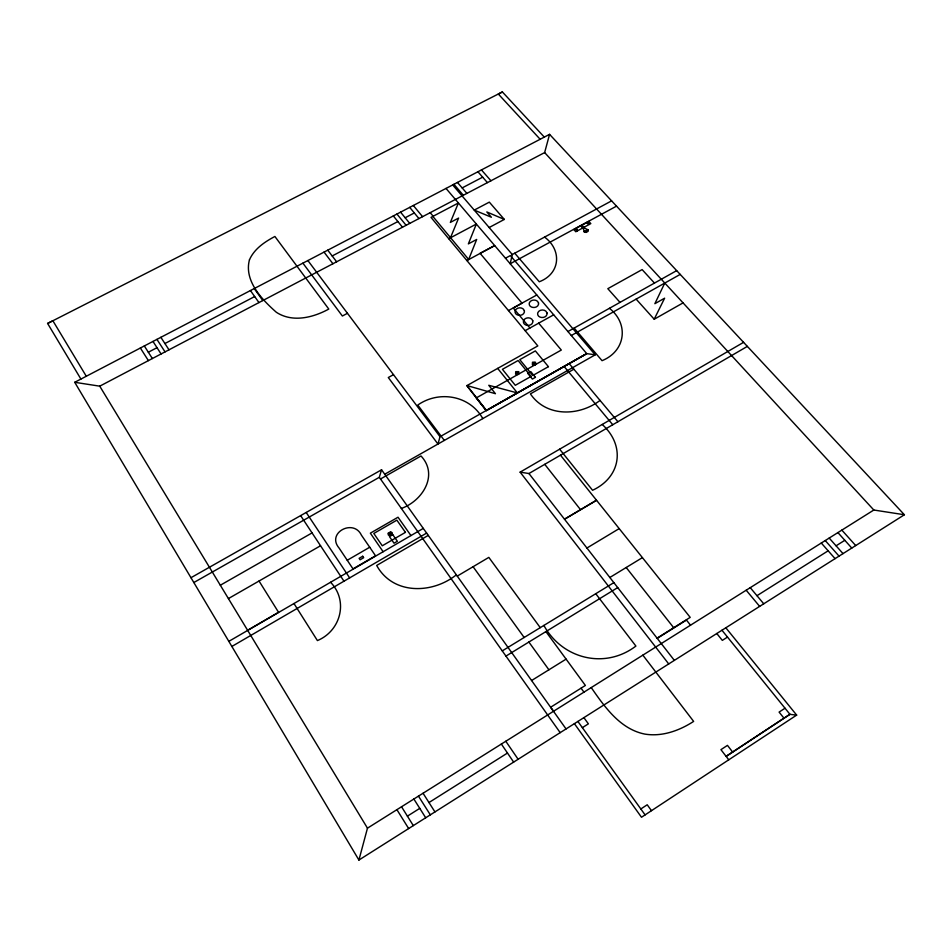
<?xml version="1.0" encoding="UTF-8"?>
<svg xmlns="http://www.w3.org/2000/svg" width="952" height="952" viewBox="0 0 952 952"><rect width="100%" height="100%" fill="white"/><g stroke="black" fill="none" stroke-linecap="round" stroke-linejoin="round"><path stroke-width="1.43" d="M611.601 200.86L512.295 254.529L510.177 263.775L616.527 206.132M358.916 860.049L367.472 828.169L873.829 510.022L904.4 514.758L358.916 860.049L74.72 382.299L549.566 134.351L904.4 514.758M74.72 382.299L99.746 386.167L544.639 152.582L549.566 134.351M505.488 258.206L510.355 255.576L595.226 354.822L586.741 353.62L440.026 436.694L437.956 444.037L388.297 377.527L393.497 374.66M193.839 582.529L379.301 477.309L381.562 469.788L566.047 728.934M468.598 259.61L476.678 239.464L468.36 243.902L476.345 224.053L448.737 238.714M450.451 237.81L458.602 218.067L450.355 222.423L458.4 202.978L431.006 217.377L537.82 345.921L466.801 385.667L486.258 410.562L586.741 353.62L446.012 188.425M664.758 283.065L654.869 303.688L664.627 298.19L654.191 319.206L636.138 299.13M535.464 364.723L535.548 362.224L532.489 362.224L532.406 364.723L534.834 365.08M518.673 374.172L518.78 371.649L515.722 371.661L515.615 374.172L518.043 374.529M588.11 223.518L587.324 223.565L588.229 223.399M640.827 808.974L647.217 804.773L651.489 810.676M725.829 627.784L796.657 715.107L641.493 817.256L574.389 723.651M785.019 708.217L779.093 712.096L784.008 718.201M582.362 727.661L588.372 723.853L583.885 717.641M727.495 637.09L722.318 640.375L716.785 633.508M407.408 816.15L419.761 808.367M428.971 802.548L507.475 753.044M756.971 595.702L828.157 550.803M836.07 545.817L844.817 540.308M657.082 638.137L690.2 617.372L560.466 455.175M657.273 638.352L686.44 620.061L690.521 625.19M531.621 680.513L566.095 659.129M505.952 656.095L617.717 587.598M609.851 577.483L642.422 557.61M502.263 650.882L613.861 582.636M586.92 548.031L619.121 528.646M596.476 500.216L564.5 519.221L596.499 500.347M456.341 574.829C432.41 594.06 392.89 595.048 376.683 565.452L428.269 535.393M457.257 576.103L488.828 557.384L540.248 627.654M247.615 630.283L278.555 612.303L259.039 581.029M228.837 641.362L423.295 528.396M668.721 663.937L520.125 472.144L743.572 342.339M231.86 646.456L426.627 533.084M520.125 472.144L528.943 473.525L747.356 346.385M347.242 560.264L369.721 547.245L375.552 555.801L353.013 568.891L339.055 548.007C326.179 532.894 353.478 518.34 361.391 535.143L369.721 547.245M600.046 400.411C579.185 416.369 546.281 417.297 530.407 393.878L573.866 369.209M401.363 508.451C422.367 501.002 438.932 475.119 421.01 455.972L380.491 478.987M228.42 598.582L320.515 545.77M220.328 585.23L312.03 532.93M586.741 353.62L486.484 410.502L466.992 385.56L495.433 393.7L488.769 385.286L517.376 392.938L497.67 368.388M190.971 577.709L381.562 469.788M654.226 319.229L683.036 302.903M384.727 474.239L595.226 354.822M571.319 335.509L680.204 274.402M567.939 331.546L676.682 270.63M525.183 330.653L553.671 314.826M508.487 310.566L536.785 294.989M582.648 228.028L575.793 231.752L573.818 229.551L588.836 221.411L590.823 223.601L583.933 227.326M583.267 228.706L584.552 228.016M466.873 260.539L494.695 245.592L480.07 253.303L522.005 303.188L513.259 307.996L529.943 327.988M347.456 313.303L342.375 316.016L302.903 263.157M489.173 227.516L504.322 219.424L489.316 202.133L474.263 210.095L491.387 217.246L486.829 211.951L504.322 219.424M148.333 352.228L157.02 347.67M164.91 343.541L254.672 296.548M332.188 255.957L397.888 221.554M405.147 217.758L414.322 212.95M462.148 187.913L482.664 177.167M80.908 379.075L47.6 323.442L52.872 320.753L86.287 376.254M544.306 137.1L502.382 91.951L498.312 94.034L540.153 139.266M47.6 323.442L502.382 91.951M796.657 715.107L789.993 714.369L721.961 630.236M544.639 152.582L873.829 510.022M654.441 283.053L642.124 269.594L607.816 288.682L619.99 302.355M587.217 222.292L589.252 224.446M581.958 225.148L584.742 228.23L588.122 229.813L588.098 231.348L586.099 232.431L584.219 231.931L583.457 228.932L580.672 225.838M575.341 228.73L577.317 230.919M841.842 530.121L855.717 545.567M837.915 532.596L851.778 548.066M829.192 538.07L843.008 553.612M825.241 540.558L839.045 556.123M821.29 543.033L835.082 558.634M609.423 308.305C629.224 323.906 625.595 351.145 602.057 360.677L574.139 328.071M544.58 237.084C562.168 250.114 560.442 273.748 539.272 281.768L514.746 253.208M481.438 169.92L490.958 180.761M477.928 171.765L487.424 182.617M457.46 182.451L466.885 193.399M453.914 184.295L463.315 195.267M452.676 184.938L512.295 254.529M538.677 323.133L561.311 350.05L476.238 397.936L486.258 410.562M569.141 363.581L617.919 421.724M750.259 587.67L763.742 603.794M564.084 366.449L612.767 424.735M746.189 590.228L759.648 606.376M430.185 212.665L433.112 216.175M432.839 216.413L468.729 259.539M602.211 424.461C625.476 445.476 621.311 476.916 592.572 490.28L559.657 449.189M413.323 205.489L422.569 216.675M409.717 207.369L418.951 218.567M400.566 212.153L409.765 223.399M396.948 214.045L406.123 225.303M393.331 215.937L402.482 227.207M626.202 567.511L673.695 627.725M544.746 464.326L580.53 509.689M528.943 473.525L674.349 660.379M482.795 418.606C469.907 395.401 439.015 390.118 417.773 405.052L444.334 440.419M732.647 752.068L727.471 745.368L720.938 749.652L728.756 759.803M595.75 593.715L635.9 646.075C604.901 669.637 562.334 659.01 543.878 625.428M642.85 655.154L693.639 721.402C679.323 730.696 662.08 736.919 644.849 734.099C620.061 729.137 604.71 706.943 591.24 687.582M327.762 250.174L336.639 261.788M324.049 252.113L332.914 263.74M307.889 260.55L440.026 436.694M545.913 631.604L585.385 685.452L550.649 707.241L553.564 711.251M581.089 688.213L583.957 692.152M528.872 642.041L548.911 669.792M473.084 566.714L524.159 637.483M577.888 721.438L645.087 814.888M254.232 288.563L262.788 300.558M250.424 290.55L258.956 302.569M379.301 477.309L560.181 732.647M410.943 535.571L398.019 517.222L370.364 533.168L383.12 551.732M505.81 741.251L518.126 759.268M501.359 744.048L513.652 762.1M306.199 512.473L349.646 577.888M300.63 515.615L343.969 581.208M330.57 582.267C348.67 600.795 340.78 630.902 317.409 640.577L293.966 603.52M160.864 337.317L168.992 349.8M156.937 339.376L165.041 351.883M152.986 341.435L161.078 353.965M144.323 345.957L152.368 358.535M140.372 348.015L148.393 360.618M423.057 793.254L434.945 811.925M418.463 796.134L430.328 814.841M413.87 799.025L425.699 817.768M401.542 806.772L413.311 825.61M396.913 809.676L408.658 828.561M99.746 386.167L367.472 828.169M546.995 312.922L546.983 314.386C545.758 319.087 536.833 318.361 537.642 313.101C538.844 309.055 545.77 308.853 546.995 312.922M538.523 302.95L538.511 304.402C537.273 309.043 528.408 308.353 529.229 303.129C530.431 299.13 537.297 298.904 538.523 302.95M532.799 320.8L532.775 322.264C531.549 326.988 522.577 326.262 523.422 320.979C524.623 316.909 531.585 316.683 532.799 320.8M524.373 310.757L524.35 312.22C523.112 316.885 514.199 316.195 515.056 310.935C516.27 306.925 523.172 306.675 524.373 310.757M249.46 259.801C243.831 280.745 261.871 299.464 276.354 312.28C292.454 322.835 313.053 317.67 328.785 309.067L274.902 236.477C264.668 241.879 254.279 248.865 249.46 259.801M588.05 229.753C587.241 233.145 579.804 232.478 588.05 229.753M535.167 363.64L533.727 364.449L532.787 363.307L534.215 362.498L535.167 363.64M518.388 373.089L516.936 373.898L515.996 372.744L517.448 371.923L518.388 373.089M391.391 533.893L389.82 534.81L388.904 533.477L390.475 532.573L391.391 533.893M392.331 534.06L389.582 535.643L388.404 535.107L387.964 533.322L390.713 531.74L392.295 532.858L392.331 534.06M576.864 229.242L576.341 229.849L576.864 229.242M789.946 714.298L726.114 756.376L789.946 714.298M392.795 534.691L389.451 536.619L394.033 543.211L397.377 541.271L392.795 534.691M362.7 556.265L359.118 558.336L360.094 559.788L363.676 557.705L362.7 556.265M405.433 532.358L382.287 545.782L373.803 533.465L396.865 520.161L405.433 532.358M535.44 377.337L532.37 379.063L527.67 373.303L530.74 371.577L535.44 377.337M531.061 376.409L515.294 385.31L502.43 369.317L518.114 360.522L531.061 376.409M548.423 366.675L532.751 375.516L519.78 359.642L535.369 350.907L548.423 366.675"/></g></svg>
